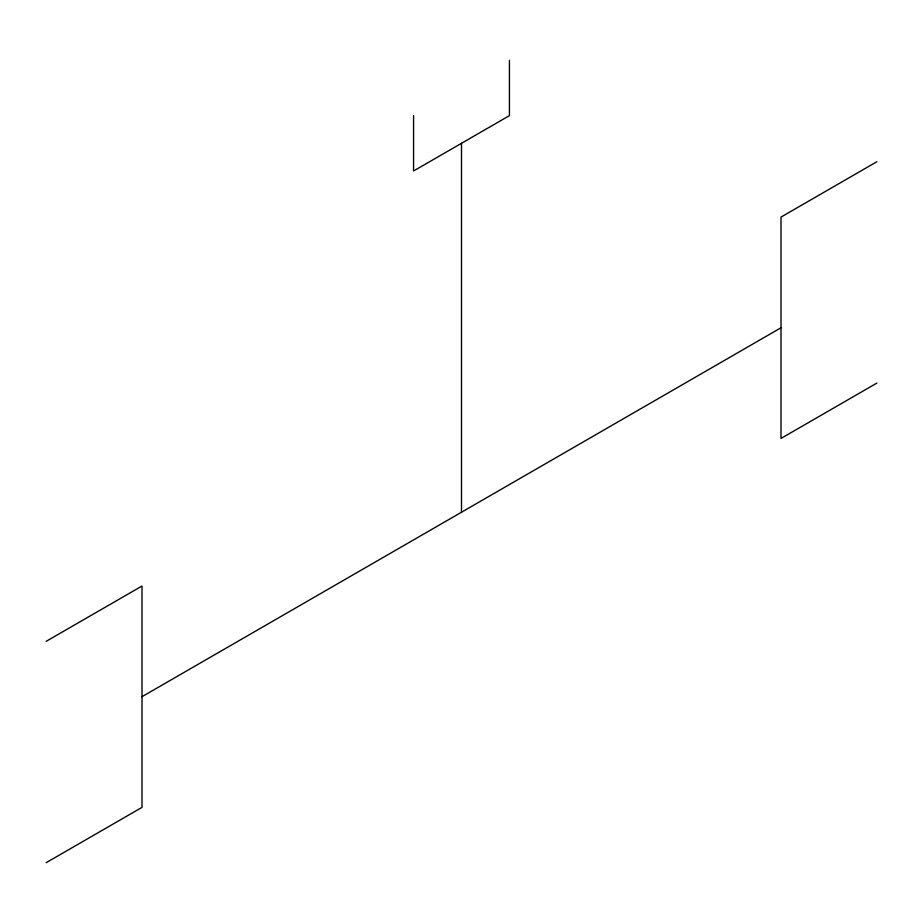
<?xml version="1.0" encoding="UTF-8"?>
<svg xmlns="http://www.w3.org/2000/svg" width="923" height="923" viewBox="0 0 923 923"><rect width="100%" height="100%" fill="white"/><g stroke="black" fill="none" stroke-linecap="round" stroke-linejoin="round"><path stroke-width="1.38" d="M46.15 641.347L142.004 586.013L142.004 807.371L46.15 862.705M876.85 161.744L780.996 217.09L780.996 438.437L876.85 383.103M142.004 696.692L780.996 327.769M509.427 60.295L509.427 115.629L413.573 170.974L413.573 115.629M461.5 143.296L461.5 512.23"/></g></svg>
